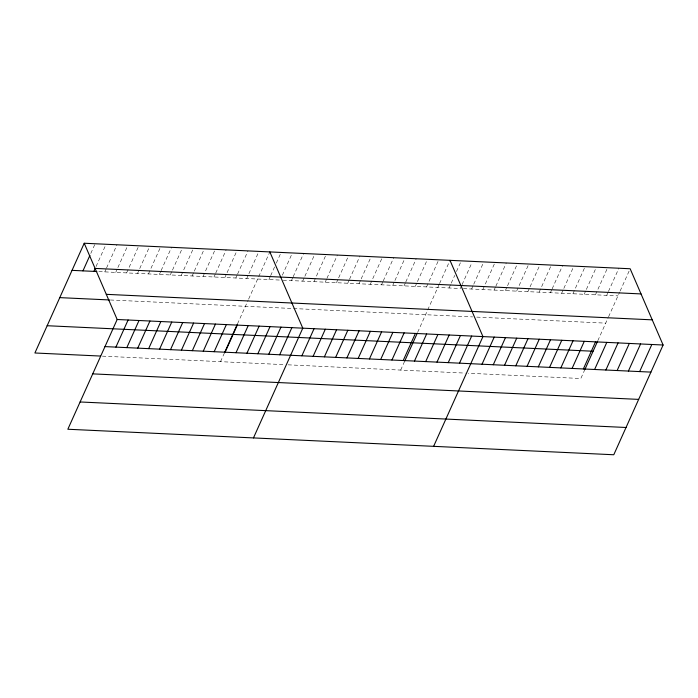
<?xml version="1.0" encoding="UTF-8"?>
<svg xmlns="http://www.w3.org/2000/svg" width="698" height="698" viewBox="0 0 698 698"><rect width="100%" height="100%" fill="white"/><g stroke="black" fill="none" stroke-linecap="round" stroke-linejoin="round"><path stroke-width="0.52" stroke-dasharray="3.49 2.62" d="M90.792 253.435L94.701 244.728M96.054 266.531L105.625 245.234M104.796 271.888L106.096 268.983M106.532 268.015L116.976 244.78M115.711 272.394L117.456 268.521M117.892 267.552L127.891 245.286M126.635 272.909L138.815 245.801M137.55 273.415L139.295 269.541M139.722 268.573L149.73 246.307M148.465 273.93L160.653 246.822M159.388 274.436L160.688 271.531M161.125 270.562L171.568 247.328M170.303 274.951L172.048 271.077M172.485 270.109L182.492 247.842M181.227 275.457L193.407 248.348M192.142 275.963L193.887 272.098M194.314 271.129L204.322 248.863M203.066 276.478L215.246 249.369M213.981 276.984L215.289 274.087M215.717 273.119L226.161 249.884M224.896 277.499L226.641 273.625M227.077 272.656L237.084 250.39M235.819 278.005L237.119 275.108M237.556 274.139L247.999 250.905M246.734 278.519L248.479 274.646M248.916 273.677L258.914 251.411M220.516 361.669L224.599 352.577M237.503 323.863L248.261 299.939M248.671 299.023L269.402 252.894M268.913 279.558L270.222 276.652M270.658 275.684L274.567 266.968M276.312 263.094L281.093 252.449M282.35 275.239L291.921 253.941M291.432 280.605L292.741 277.699M293.177 276.731L303.613 253.496M302.696 281.137L304.433 277.263M304.869 276.295L314.877 254.028M313.952 281.66L326.132 254.552M325.216 282.184L326.516 279.279M326.952 278.31L337.396 255.075M336.471 282.716L338.216 278.842M338.652 277.874L348.66 255.608M347.735 283.24L349.035 280.334M349.471 279.366L359.915 256.131M358.99 283.763L360.735 279.889M361.171 278.921L371.179 256.655M370.254 284.287L382.434 257.187M381.509 284.819L382.818 281.913M383.254 280.945L393.698 257.71M392.773 285.342L394.51 281.469M394.946 280.5L404.953 258.234M404.029 285.866L405.337 282.96M405.774 282.001L416.217 258.766M415.293 286.398L417.029 282.524M417.465 281.556L427.473 259.29M426.548 286.922L438.737 259.813M400.669 370.088L404.761 360.997M417.666 332.274L439.121 284.54M439.548 283.571L449.992 260.337M449.067 287.977L450.812 284.103M451.248 283.135L454.73 275.387M456.466 271.513L461.256 260.869M461.64 285.595L460.331 288.501L283.248 280.221M462.067 284.627L472.075 262.361M471.586 289.024L473.331 285.15M473.768 284.182L483.775 261.916M482.85 289.557L495.03 262.448M494.114 290.08L495.414 287.175M495.85 286.206L506.294 262.971M505.369 290.604L507.114 286.73M507.542 285.761L517.55 263.495M516.633 291.127L528.814 264.027M527.889 291.659L529.634 287.785M530.061 286.817L540.069 264.551M539.153 292.183L551.333 265.074M550.408 292.706L551.717 289.81M552.153 288.841L562.588 265.606M561.672 293.239L563.408 289.365M563.844 288.396L573.852 266.13M572.927 293.762L585.107 266.653M584.191 294.286L585.927 290.412M586.364 289.452L596.371 267.186M595.446 294.818L607.626 267.709M606.71 295.341L608.01 292.436M608.447 291.467L618.89 268.233M584.915 369.416L580.832 378.508L468.227 373.238M597.82 340.694L608.167 317.686M608.569 316.77L619.711 291.991M620.147 291.022L630.154 268.756M98.837 271.609L280.177 280.081M463.402 288.64L617.966 295.865M110.406 299.992L292.488 308.499M293.509 308.551L472.642 316.918M476.734 317.11L605.716 323.139M102.397 356.146L285.002 364.679M288.073 364.827L465.165 373.098"/><path stroke-width="1.05" d="M84.222 243.244L117.168 319.492L67.846 429.244L613.778 454.756L663.1 345.013L630.154 268.756L84.222 243.244L34.9 352.987L100.407 356.05M82.957 270.868L89.92 255.372M93.872 271.374L95.181 268.468M115.903 347.115L128.092 320.007M126.827 347.621L139.007 320.513M137.742 348.136L149.93 321.028M148.665 348.642L160.845 321.534M159.58 349.157L171.76 322.048M170.504 349.663L182.684 322.555M181.419 350.178L193.599 323.069M192.334 350.684L204.523 323.575M203.258 351.199L215.438 324.09M214.173 351.705L226.353 324.596M224.599 352.577L237.111 324.736M225.096 352.22L237.276 325.111M236.011 352.726L248.191 325.617M246.926 353.24L259.115 326.132M257.85 353.746L270.03 326.638M268.765 354.252L280.954 327.153M279.689 354.767L291.869 327.659M253.47 437.916L302.784 328.173L269.838 251.926M301.868 355.806L314.048 328.697M313.123 356.329L325.303 329.22M324.387 356.853L336.567 329.753M335.642 357.385L347.822 330.276M346.906 357.908L359.086 330.8M358.161 358.432L370.341 331.323M369.425 358.964L381.605 331.855M380.68 359.487L392.869 332.379M391.944 360.011L404.125 332.902M403.2 360.543L415.389 333.435M404.761 360.997L417.273 333.155M414.464 361.067L426.644 333.958M425.719 361.59L437.908 334.482M436.983 362.114L449.163 335.014M448.238 362.646L460.427 335.537M459.502 363.169L471.682 336.061M433.624 446.336L482.946 336.593L449.992 260.337M482.021 364.225L494.201 337.117M493.277 364.749L505.465 337.64M504.541 365.272L516.721 338.164M515.805 365.804L527.985 338.696M527.06 366.328L539.24 339.219M538.324 366.851L550.504 339.743M549.579 367.384L561.759 340.275M560.843 367.907L573.023 340.799M572.098 368.431L584.278 341.322M583.362 368.954L595.542 341.854M584.915 369.416L597.427 341.575M594.617 369.486L606.798 342.378M605.881 370.01L618.062 342.901M617.137 370.533L629.317 343.433M628.401 371.066L640.581 343.957M639.656 371.589L651.836 344.48M95.094 268.407L641.026 293.919M72.042 270.353L96.856 271.513M106.297 294.338L652.229 319.85M59.784 297.627L109.412 299.948M117.168 319.492L663.1 345.013M47.159 325.722L593.082 351.234M104.988 346.601L650.92 372.113M92.729 373.875L638.661 399.387M80.104 401.969L626.036 427.481"/></g></svg>
